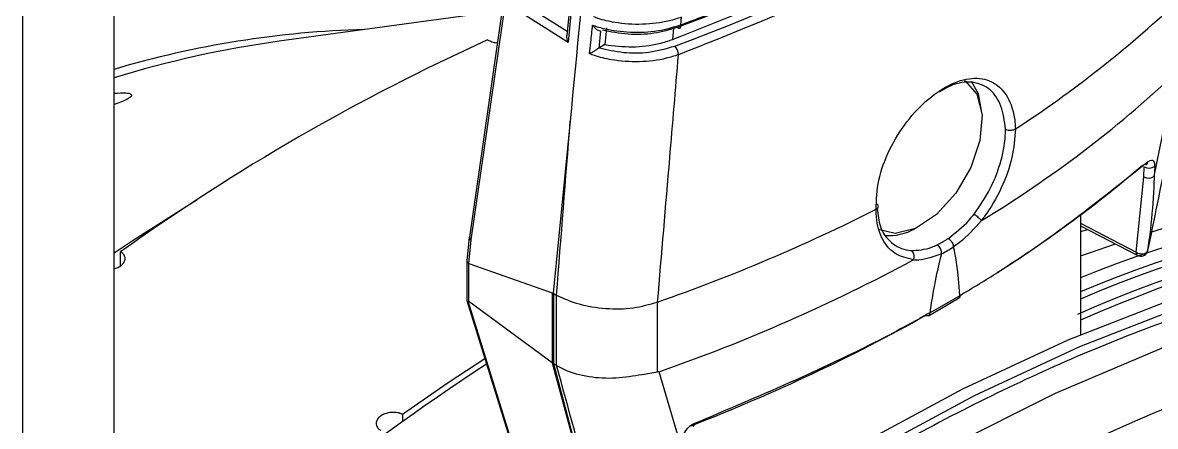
# Model space of a CAD drawing. Extents: x 16.7 to 113.1, y 4.5 to 84.5.
# Drawn here: x 79.954 to 81.601, y 13.907 to 14.494 of the extents above; entities that cross this region are included whole.
import ezdxf

# ---------------------------------------------------------------- set-up
doc = ezdxf.new("R2010")
doc.units = 0
doc.header["$MEASUREMENT"] = 0
doc.layers.add('OBJECT', color=7, linetype='CONTINUOUS')

msp = doc.modelspace()

# ---------------------------------------------------------------- linework, layer by layer
at = {"layer": 'OBJECT'}
for p, q in [((80.0866, 8.0781), (80.0866, 15.4047)), ((79.9537, 8.0014), (79.9537, 15.3279)), ((80.6631, 14.5339), (80.7456, 14.482)), ((80.6533, 14.5271), (80.6034, 14.1822)), ((80.6059, 14.1781), (80.6558, 14.5229)), ((80.747, 14.4655), (80.6558, 14.5229)), ((80.651, 14.5115), (80.327, 14.4673)), ((80.748, 14.505), (80.745, 14.4754)), ((80.7511, 14.5072), (80.747, 14.4655)), ((80.9112, 14.4911), (80.9122, 14.5021)), ((80.7942, 14.4823), (80.7916, 14.457)), ((80.8028, 14.4866), (80.8003, 14.4622)), ((80.8996, 14.4699), (80.9006, 14.486)), ((80.8003, 14.4622), (80.7926, 14.4577)), ((81.5995, 14.2707), (81.6299, 14.4198)), ((80.7501, 14.3509), (80.7251, 14.1008)), ((81.3977, 14.3397), (81.3977, 14.3397)), ((81.5844, 14.2699), (81.5851, 14.2844)), ((81.6002, 14.2851), (81.5995, 14.2707)), ((81.5734, 14.1603), (81.5844, 14.2699)), ((81.1949, 14.2227), (81.1949, 14.2227)), ((81.4923, 14.2143), (81.4923, 14.0403)), ((81.4923, 14.2024), (81.5734, 14.1603)), ((81.4923, 14.1989), (81.5755, 14.1557)), ((81.4923, 14.1904), (81.5031, 14.1933)), ((80.6033, 14.1821), (80.5999, 14.1478)), ((80.6025, 14.1438), (80.6059, 14.1781)), ((81.5897, 14.1622), (81.5916, 14.1693)), ((80.0962, 14.1406), (80.0962, 14.1609)), ((81.2903, 14.1581), (81.2903, 14.1581)), ((81.3075, 14.1681), (81.3075, 14.1681)), ((81.5897, 14.1622), (81.5894, 14.1609)), ((80.5999, 14.1476), (80.5999, 14.0902)), ((80.6026, 14.1438), (80.724, 14.1011)), ((80.6026, 14.0885), (80.6026, 14.1438)), ((80.5999, 14.0901), (80.6698, 13.8641)), ((80.67, 13.8682), (80.6017, 14.0889)), ((80.724, 13.9995), (80.6026, 14.0885)), ((80.724, 14.1011), (80.724, 13.9995)), ((80.7262, 14.1001), (80.7298, 14.098)), ((80.7262, 13.998), (80.7262, 14.1001)), ((80.7298, 14.098), (80.7298, 13.9959)), ((80.877, 14.0878), (80.8772, 14.0878)), ((80.877, 13.9861), (80.877, 14.0878)), ((81.2711, 14.068), (81.315, 14.0934)), ((81.2731, 14.0721), (81.3171, 14.0975)), ((81.3171, 14.0975), (81.3171, 14.0975)), ((81.2731, 14.0721), (81.2731, 14.0721)), ((80.7245, 13.9991), (80.7256, 13.9984)), ((80.7748, 13.8113), (80.7245, 13.9991)), ((80.7256, 13.9984), (80.7759, 13.8106)), ((80.7298, 13.9959), (80.7262, 13.998)), ((80.8794, 13.9865), (80.877, 13.9861)), ((80.9125, 13.8741), (80.8794, 13.9865)), ((80.5063, 13.9242), (80.5063, 13.9144))]:
    msp.add_line(p, q, dxfattribs=at)
at = {"layer": 'OBJECT', "flags": 128}
for points in [[(80.9059, 14.4873), (80.907, 14.4865), (80.908, 14.4861), (80.909, 14.4861), (80.9098, 14.4864), (80.9105, 14.4871), (80.9109, 14.4882), (80.9112, 14.4895), (80.9112, 14.4911)], [(81.3236, 14.4098), (81.3244, 14.4094), (81.3416, 14.39), (81.3492, 14.3601), (81.3461, 14.323), (81.3328, 14.2834), (81.3108, 14.246), (81.2828, 14.2152), (81.2522, 14.1949), (81.2227, 14.1875), (81.1986, 14.1933)], [(81.3489, 14.3637), (81.344, 14.3906), (81.3338, 14.4086)], [(80.0866, 14.1593), (80.1145, 14.1778), (80.2077, 14.2368)], [(82.4751, 14.1825), (82.3438, 14.1992), (82.2077, 14.2031), (82.0672, 14.1943), (81.9229, 14.1727), (81.7755, 14.1384), (81.6256, 14.0916), (81.4738, 14.0325), (81.3207, 13.9612), (81.167, 13.8782), (81.0133, 13.7837), (80.8602, 13.6782), (80.7084, 13.5621), (80.5584, 13.4358), (80.4111, 13.2999), (80.2668, 13.155), (80.1263, 13.0016), (80.0866, 12.9559)], [(82.4921, 14.1727), (82.3608, 14.1894), (82.2246, 14.1934), (82.0841, 14.1845), (81.9399, 14.1629), (81.7925, 14.1286), (81.6426, 14.0818), (81.4908, 14.0227), (81.3377, 13.9514), (81.184, 13.8684), (81.0302, 13.7739), (80.8771, 13.6684), (80.7253, 13.5523), (80.5754, 13.426), (80.428, 13.2901), (80.2838, 13.1452), (80.1433, 12.9918), (80.0866, 12.9263)], [(81.4923, 14.1549), (81.507, 14.1601), (81.5432, 14.1725)], [(80.0866, 12.8439), (80.1016, 12.8619), (80.2412, 13.0221), (80.385, 13.1739), (80.5323, 13.3168), (80.6826, 13.4502), (80.8353, 13.5734), (80.9896, 13.686), (81.1449, 13.7874), (81.3005, 13.8772), (81.4559, 13.9551), (81.6102, 14.0207), (81.7628, 14.0737), (81.9131, 14.1139), (82.0605, 14.1412), (82.2043, 14.1553), (82.3438, 14.1563), (82.4786, 14.1442), (82.6079, 14.1189)], [(81.5734, 14.1603), (81.5755, 14.1591), (81.5779, 14.1583), (81.5805, 14.1579), (81.583, 14.158), (81.5853, 14.1585), (81.5873, 14.1594), (81.5888, 14.1606), (81.5897, 14.1622)], [(80.6261, 14.0054), (80.5728, 13.9702), (80.5063, 13.9242)], [(80.9309, 13.9111), (80.9308, 13.9098), (80.9305, 13.9087), (80.9301, 13.9078), (80.9295, 13.9072), (80.9291, 13.907)]]:
    msp.add_lwpolyline(points, dxfattribs=at)
at = {"layer": 'OBJECT'}
for centre, radius, start, end in [((80.4909, 15.7349), 1.664, 303.0242, 313.2654), ((80.489, 13.0695), 1.4152, 91.5462, 106.5211), ((80.5448, 12.912), 1.5704, 97.9753, 106.9651), ((81.9347, 11.5925), 3.1586, 114.3975, 125.5971), ((80.8881, 14.4467), 0.0195, 2.4783, 43.3606), ((80.4609, 15.6693), 1.7111, 301.2479, 313.0955), ((81.592, 14.2966), 0.014, 240.3053, 305.4982), ((81.5845, 14.2917), 0.00559, 311.5155, 358.4949), ((81.5913, 14.2821), 0.014, 240.3047, 305.5012), ((82.1057, 12.6233), 1.6469, 81.2412, 108.0351), ((82.1382, 12.5483), 1.7019, 81.4782, 112.3063), ((82.1607, 12.5202), 1.7177, 81.9245, 112.9005), ((80.0186, 16.5529), 2.6103, 289.202, 296.7849), ((82.1921, 12.4868), 1.7327, 81.9846, 113.9835), ((82.1711, 12.5097), 1.722, 81.9421, 113.2172), ((82.2026, 12.4781), 1.7352, 81.9947, 114.1653), ((81.2127, 14.2633), 0.0789, 266.4982, 299.2219), ((81.578, 14.1596), 0.00465, 171.627, 237.1819), ((81.5801, 14.1646), 0.01, 242.5349, 338.7646), ((80.0397, 16.3989), 2.5543, 289.1923, 298.2593), ((82.3636, 12.0845), 1.994, 90.747, 115.6342), ((82.8667, 10.5957), 4.0722, 123.3411, 133.0546)]:
    msp.add_arc(centre, radius, start, end, dxfattribs=at)
for centre, major_axis, ratio, start_param, end_param in [((79.7094, 15.5547), (2.2176, -0.0169), 0.582304, 5.284831, 5.719622), ((79.7079, 15.5488), (2.2169, 0.0166), 0.572227, 5.278985, 5.309616), ((80.7543, 14.4683), (-0.0062, 0.0127), 0.559439, 0.734808, 1.521897), ((78.9178, 11.4601), (1.5893, 16.547), 0.094708, 4.881569, 4.897081), ((79.7164, 14.8297), (2.2222, 0.1551), 0.524922, 5.514953, 5.671362), ((80.6133, 14.1809), (0.00993, -0.00122), 0.518445, 3.130203, 3.940071), ((80.4902, -2.5789), (0.8109, 16.7566), 0.01214, 0.048934, 0.112896), ((81.3043, 14.2762), (0.077, 0.1206), 0.545295, 3.86582, 4.036645), ((80.4902, -2.5789), (0.8109, 16.7566), 0.01214, 6.185917, 6.249879), ((80.6099, 14.1472), (0.01, -0.0005), 0.541019, 3.114567, 3.901656), ((80.6099, 14.2143), (0.0071, 0.0706), 0.099986, 3.091184, 3.117364), ((80.6099, 14.062), (-0.0087, 0.027), 0.181828, 6.036358, 6.17696), ((80.811, 14.9477), (0.085, 0.847), 0.099986, 3.117364, 3.130453), ((80.811, 14.9471), (0.0807, 0.8484), 0.104683, 3.080691, 3.093782), ((80.8147, 14.945), (0.0807, 0.8484), 0.104683, 3.093782, 3.097122), ((79.7164, 14.8297), (2.2222, 0.1551), 0.524922, 5.250963, 5.4472), ((80.811, 13.6811), (-0.1046, 0.3236), 0.181828, 6.029841, 6.036358), ((80.811, 13.6813), (-0.1011, 0.3198), 0.201902, 6.065962, 6.072473), ((80.8147, 13.6792), (-0.1011, 0.3198), 0.201902, 6.061757, 6.065962), ((79.3344, 14.5876), (-1.7697, 5.6286), 0.198355, 4.51127, 4.544961)]:
    msp.add_ellipse(centre, major_axis=major_axis, ratio=ratio, start_param=start_param, end_param=end_param, dxfattribs=at)
for points, knots in [([(80.8054, 14.9671), (80.8049, 14.9621), (80.8028, 14.9372), (80.7939, 14.8328), (80.7767, 14.6319), (80.7596, 14.4519), (80.7501, 14.3509)], [0, 0, 0, 0, 0.024148, 0.120739, 0.507103, 1, 1, 1, 1]), ([(80.9112, 14.4911), (80.9168, 14.4932), (80.9448, 14.5037), (81.0608, 14.5495), (81.2331, 14.6317), (81.4294, 14.7516), (81.5309, 14.836), (81.5817, 14.8781)], [0, 0, 0, 0, 0.020947, 0.104745, 0.44076, 0.72038, 1, 1, 1, 1]), ([(81.5871, 14.8398), (81.5835, 14.8365), (81.5655, 14.8203), (81.4868, 14.753), (81.3438, 14.6522), (81.133, 14.537), (80.9828, 14.4773), (80.9076, 14.4475)], [0, 0, 0, 0, 0.020664, 0.103331, 0.434809, 0.717404, 1, 1, 1, 1]), ([(81.2664, 14.6401), (81.2092, 14.6088), (81.0949, 14.5463), (80.9646, 14.4953), (80.8996, 14.4699)], [0, 0, 0, 0, 0.500491, 1, 1, 1, 1]), ([(80.9122, 14.5021), (80.9063, 14.5002), (80.8888, 14.4946), (80.8552, 14.4905), (80.8192, 14.4929), (80.796, 14.4984), (80.7863, 14.5018), (80.784, 14.5026)], [0, 0, 0, 0, 0.148954, 0.44926, 0.7491, 0.940502, 1, 1, 1, 1]), ([(80.7783, 14.4488), (80.7789, 14.4545), (80.7804, 14.4684), (80.7819, 14.4824), (80.7827, 14.4905)], [0, 0, 0, 0, 0.412557, 1, 1, 1, 1]), ([(80.7827, 14.4905), (80.785, 14.4898), (80.7931, 14.487), (80.8141, 14.482), (80.8478, 14.479), (80.8839, 14.4825), (80.9034, 14.4887), (80.9112, 14.4911)], [0, 0, 0, 0, 0.059553, 0.208066, 0.505163, 0.802607, 1, 1, 1, 1]), ([(80.7827, 14.4905), (80.7828, 14.4905), (80.7837, 14.4891), (80.7858, 14.4866), (80.789, 14.4839), (80.7919, 14.4824), (80.7935, 14.4823), (80.7942, 14.4823)], [0, 0, 0, 0, 0.00798, 0.299101, 0.602916, 0.800704, 1, 1, 1, 1]), ([(80.9059, 14.4873), (80.8948, 14.484), (80.8725, 14.4774), (80.8333, 14.4758), (80.8093, 14.4808), (80.797, 14.4833)], [0, 0, 0, 0, 0.327832, 0.655735, 1, 1, 1, 1]), ([(80.63, 14.4691), (80.632, 14.4682), (80.6359, 14.4663), (80.6412, 14.465), (80.644, 14.4649), (80.6443, 14.4649)], [0, 0, 0, 0, 0.471043, 0.942049, 1, 1, 1, 1]), ([(80.8003, 14.4622), (80.8136, 14.4606), (80.8401, 14.4575), (80.8747, 14.4618), (80.893, 14.4677), (80.8996, 14.4699)], [0, 0, 0, 0, 0.390004, 0.779955, 1, 1, 1, 1]), ([(80.7916, 14.457), (80.7908, 14.4565), (80.7889, 14.4552), (80.7852, 14.4528), (80.7816, 14.4506), (80.7792, 14.4493), (80.7783, 14.4488), (80.7783, 14.4488)], [0, 0, 0, 0, 0.1927916, 0.4296444, 0.7493041, 0.9922558, 1, 1, 1, 1]), ([(80.9076, 14.4475), (80.9018, 14.4457), (80.8842, 14.4401), (80.8506, 14.436), (80.8142, 14.4386), (80.7906, 14.4443), (80.7806, 14.4479), (80.7783, 14.4488)], [0, 0, 0, 0, 0.147376, 0.4444961, 0.7411549, 0.9402222, 1, 1, 1, 1]), ([(80.7916, 14.457), (80.7916, 14.457), (80.7919, 14.4573), (80.7922, 14.4575), (80.7926, 14.4577)], [0, 0, 0, 0, 0.020277, 1, 1, 1, 1]), ([(80.7926, 14.4577), (80.804, 14.455), (80.8269, 14.4496), (80.8665, 14.45), (80.8899, 14.4566), (80.9023, 14.4601)], [0, 0, 0, 0, 0.320862, 0.641681, 1, 1, 1, 1]), ([(81.5918, 14.1693), (81.5966, 14.1927), (81.6157, 14.2868), (81.6342, 14.3812), (81.6481, 14.4521)], [0, 0, 0, 0, 0.249079, 1, 1, 1, 1]), ([(80.8772, 14.0878), (80.8831, 14.1575), (80.8933, 14.2774), (80.9034, 14.3973), (80.9076, 14.4475)], [0, 0, 0, 0, 0.581449, 1, 1, 1, 1]), ([(81.1949, 14.2227), (81.1955, 14.2367), (81.1966, 14.2646), (81.2133, 14.3098), (81.2387, 14.3511), (81.2708, 14.385), (81.3055, 14.4074), (81.3389, 14.4158), (81.3672, 14.409), (81.3876, 14.3877), (81.3962, 14.3617), (81.3974, 14.3441), (81.3977, 14.3397)], [0, 0, 0, 0, 0.106547, 0.213092, 0.319763, 0.426916, 0.534499, 0.642267, 0.74996, 0.857311, 0.964156, 1, 1, 1, 1]), ([(81.3833, 14.3392), (81.3817, 14.3511), (81.3786, 14.3748), (81.3619, 14.3984), (81.3381, 14.4091), (81.3118, 14.4076), (81.2941, 14.3974), (81.2871, 14.3933)], [0, 0, 0, 0, 0.2142846, 0.4285801, 0.6426848, 0.8568713, 1, 1, 1, 1]), ([(80.0866, 14.3914), (80.0931, 14.3918), (80.1047, 14.3926), (80.1115, 14.3906), (80.1129, 14.3877), (80.1074, 14.3835), (80.0979, 14.379), (80.0892, 14.3759), (80.0856, 14.3746)], [0, 0, 0, 0, 0.250006, 0.449183, 0.64941, 0.77894, 0.909612, 1, 1, 1, 1]), ([(81.3376, 14.2155), (81.346, 14.2277), (81.3627, 14.2521), (81.3783, 14.2945), (81.3831, 14.3235), (81.3832, 14.3375), (81.3833, 14.3392)], [0, 0, 0, 0, 0.318291, 0.636578, 0.954854, 1, 1, 1, 1]), ([(81.3977, 14.3397), (81.3967, 14.326), (81.3946, 14.2985), (81.3783, 14.2532), (81.3607, 14.2228), (81.3497, 14.2084), (81.3481, 14.2063)], [0, 0, 0, 0, 0.315568, 0.631102, 0.947588, 1, 1, 1, 1]), ([(81.3833, 14.3392), (81.3834, 14.3391), (81.384, 14.3388), (81.3857, 14.3382), (81.3886, 14.3377), (81.392, 14.3377), (81.3952, 14.3384), (81.3969, 14.3393), (81.3977, 14.3397)], [0, 0, 0, 0, 0.032875, 0.166131, 0.374662, 0.583122, 0.791561, 1, 1, 1, 1]), ([(81.3171, 14.0975), (81.3217, 14.1003), (81.3449, 14.1141), (81.4442, 14.1756), (81.5249, 14.2397), (81.59, 14.2916)], [0, 0, 0, 0, 0.0456532, 0.2282935, 1, 1, 1, 1]), ([(81.5882, 14.2875), (81.5882, 14.2876), (81.5887, 14.2881), (81.589, 14.2881), (81.5888, 14.2881), (81.5888, 14.2881)], [0, 0, 0, 0, 0.113611, 0.931848, 1, 1, 1, 1]), ([(81.59, 14.2916), (81.5913, 14.2925), (81.5938, 14.2943), (81.597, 14.2944), (81.5993, 14.2923), (81.6002, 14.2889), (81.6002, 14.2861), (81.6002, 14.2851)], [0, 0, 0, 0, 0.2190626, 0.4380204, 0.6592172, 0.8799982, 1, 1, 1, 1]), ([(81.5995, 14.2707), (81.5993, 14.2655), (81.5983, 14.2394), (81.5955, 14.2029), (81.5912, 14.1727), (81.5897, 14.1622)], [0, 0, 0, 0, 0.139683, 0.698663, 1, 1, 1, 1]), ([(81.1949, 14.2227), (81.1957, 14.2232), (81.1973, 14.2241), (81.1984, 14.226), (81.1984, 14.2279), (81.1974, 14.2295), (81.1963, 14.2304), (81.1957, 14.2308), (81.1955, 14.2308)], [0, 0, 0, 0, 0.208439, 0.416878, 0.625338, 0.833869, 0.967125, 1, 1, 1, 1]), ([(81.2495, 14.1494), (81.2398, 14.1516), (81.2204, 14.1561), (81.2013, 14.1807), (81.1952, 14.2056), (81.195, 14.2206), (81.1949, 14.2227)], [0, 0, 0, 0, 0.315107, 0.632944, 0.949791, 1, 1, 1, 1]), ([(81.1967, 14.2239), (81.1977, 14.2148), (81.1999, 14.1941), (81.2162, 14.1724), (81.234, 14.164), (81.2448, 14.1628), (81.2461, 14.1627)], [0, 0, 0, 0, 0.269356, 0.609723, 0.95051, 1, 1, 1, 1]), ([(81.2999, 14.1803), (81.3104, 14.1885), (81.3235, 14.1987), (81.3352, 14.2126), (81.3376, 14.2155)], [0, 0, 0, 0, 0.796377, 1, 1, 1, 1]), ([(81.3485, 14.2064), (81.338, 14.1949), (81.3248, 14.1803), (81.3105, 14.1702), (81.3075, 14.1681)], [0, 0, 0, 0, 0.791837, 1, 1, 1, 1]), ([(81.3376, 14.2155), (81.3378, 14.2154), (81.3383, 14.2151), (81.3397, 14.2142), (81.3419, 14.2126), (81.3445, 14.2104), (81.3467, 14.2082), (81.3477, 14.207), (81.3481, 14.2063)], [0, 0, 0, 0, 0.048559, 0.140159, 0.355136, 0.570092, 0.785046, 1, 1, 1, 1]), ([(81.3481, 14.2063), (81.3481, 14.2063), (81.3482, 14.2063), (81.3483, 14.2063), (81.3484, 14.2063), (81.3485, 14.2064), (81.3485, 14.2064)], [0, 0, 0, 0, 0.159853, 0.363916, 0.750553, 1, 1, 1, 1]), ([(82.5373, 14.1487), (82.4624, 14.1612), (82.3125, 14.1863), (82.0689, 14.175), (81.8156, 14.1283), (81.5538, 14.0417), (81.2876, 13.9189), (81.02, 13.7609), (80.7545, 13.5688), (80.4948, 13.3453), (80.2706, 13.1245), (80.139, 12.9705), (80.0866, 12.9091)], [0, 0, 0, 0, 0.10339, 0.207109, 0.310498, 0.413888, 0.517607, 0.620996, 0.724386, 0.828105, 0.931495, 1, 1, 1, 1]), ([(81.2461, 14.1627), (81.2559, 14.1632), (81.2681, 14.1639), (81.2813, 14.1699), (81.2839, 14.1711)], [0, 0, 0, 0, 0.796377, 1, 1, 1, 1]), ([(81.2839, 14.1711), (81.2887, 14.1736), (81.294, 14.1764), (81.2993, 14.1799), (81.2999, 14.1803)], [0, 0, 0, 0, 0.886118, 1, 1, 1, 1]), ([(81.2903, 14.1581), (81.2903, 14.1591), (81.2904, 14.1611), (81.2894, 14.1643), (81.2879, 14.1674), (81.2863, 14.1693), (81.2849, 14.1704), (81.2843, 14.1708), (81.2839, 14.1711)], [0, 0, 0, 0, 0.20994, 0.419876, 0.629821, 0.839759, 0.898245, 1, 1, 1, 1]), ([(81.2999, 14.1803), (81.3003, 14.1801), (81.3009, 14.1797), (81.3023, 14.1785), (81.3041, 14.1767), (81.3059, 14.1738), (81.3072, 14.1708), (81.3074, 14.169), (81.3075, 14.1681)], [0, 0, 0, 0, 0.101755, 0.160241, 0.370179, 0.580124, 0.79006, 1, 1, 1, 1]), ([(80.0866, 14.1362), (80.0885, 14.1368), (80.0928, 14.138), (80.0981, 14.1416), (80.1019, 14.1462), (80.1032, 14.1512), (80.1018, 14.156), (80.099, 14.1592), (80.0967, 14.1606), (80.0962, 14.1609)], [0, 0, 0, 0, 0.129239, 0.29372, 0.458629, 0.62319, 0.786827, 0.94941, 1, 1, 1, 1]), ([(81.2495, 14.1494), (81.2498, 14.1505), (81.2505, 14.1526), (81.2503, 14.156), (81.2494, 14.1592), (81.248, 14.1612), (81.2468, 14.1622), (81.2463, 14.1626), (81.2461, 14.1627)], [0, 0, 0, 0, 0.214954, 0.429908, 0.644864, 0.859841, 0.951441, 1, 1, 1, 1]), ([(81.2903, 14.1581), (81.2789, 14.1539), (81.2645, 14.1484), (81.2517, 14.1489), (81.2491, 14.149)], [0, 0, 0, 0, 0.79181, 1, 1, 1, 1]), ([(81.2491, 14.149), (81.2491, 14.1491), (81.2492, 14.1491), (81.2494, 14.1492), (81.2495, 14.1493), (81.2495, 14.1494), (81.2495, 14.1494)], [0, 0, 0, 0, 0.344886, 0.69197, 0.859659, 1, 1, 1, 1]), ([(80.6, 14.0902), (80.6, 14.0902), (80.5998, 14.09), (80.6004, 14.0893), (80.6014, 14.0891), (80.6017, 14.0889)], [0, 0, 0, 0, 0.116965, 0.672334, 1, 1, 1, 1]), ([(80.7301, 14.0978), (80.7406, 14.0931), (80.7616, 14.0837), (80.8015, 14.0775), (80.8419, 14.0778), (80.8655, 14.0845), (80.877, 14.0878)], [0, 0, 0, 0, 0.253584, 0.507165, 0.760848, 1, 1, 1, 1]), ([(81.3171, 14.0975), (81.317, 14.0967), (81.3167, 14.0951), (81.3158, 14.0937), (81.3151, 14.0935), (81.315, 14.0934)], [0, 0, 0, 0, 0.461523, 0.923057, 1, 1, 1, 1]), ([(81.2731, 14.0721), (81.2683, 14.0695), (81.2443, 14.056), (81.1372, 13.9983), (81.0231, 13.9501), (80.9309, 13.9111)], [0, 0, 0, 0, 0.0456532, 0.2282935, 1, 1, 1, 1]), ([(81.2731, 14.0721), (81.273, 14.0713), (81.2727, 14.0696), (81.2714, 14.068), (81.2696, 14.0674), (81.2679, 14.0676), (81.267, 14.0681), (81.2667, 14.0682)], [0, 0, 0, 0, 0.2359137, 0.4718336, 0.7077527, 0.9254093, 1, 1, 1, 1]), ([(80.7302, 13.9957), (80.734, 13.9936), (80.7477, 13.9862), (80.7767, 13.9783), (80.8162, 13.9762), (80.851, 13.982), (80.8697, 13.985), (80.877, 13.9861)], [0, 0, 0, 0, 0.097508, 0.351331, 0.599304, 0.843154, 1, 1, 1, 1]), ([(80.5063, 13.9242), (80.505, 13.9248), (80.5018, 13.9264), (80.4953, 13.9276), (80.4877, 13.9273), (80.4803, 13.9255), (80.4741, 13.9221), (80.4696, 13.9177), (80.4675, 13.9127), (80.4681, 13.9078), (80.4707, 13.9039), (80.4734, 13.9021), (80.4745, 13.9014)], [0, 0, 0, 0, 0.073488, 0.179791, 0.286365, 0.393528, 0.501387, 0.609762, 0.718227, 0.826269, 0.933534, 1, 1, 1, 1]), ([(80.9309, 13.9111), (80.929, 13.9101), (80.925, 13.9082), (80.9197, 13.9034), (80.9157, 13.8977), (80.9136, 13.8925), (80.9133, 13.8896), (80.9132, 13.8885)], [0, 0, 0, 0, 0.2190626, 0.4380204, 0.6592172, 0.8799982, 1, 1, 1, 1])]:
    msp.add_open_spline(points, degree=3, knots=knots, dxfattribs=at)

doc.saveas('drawing.dxf')
